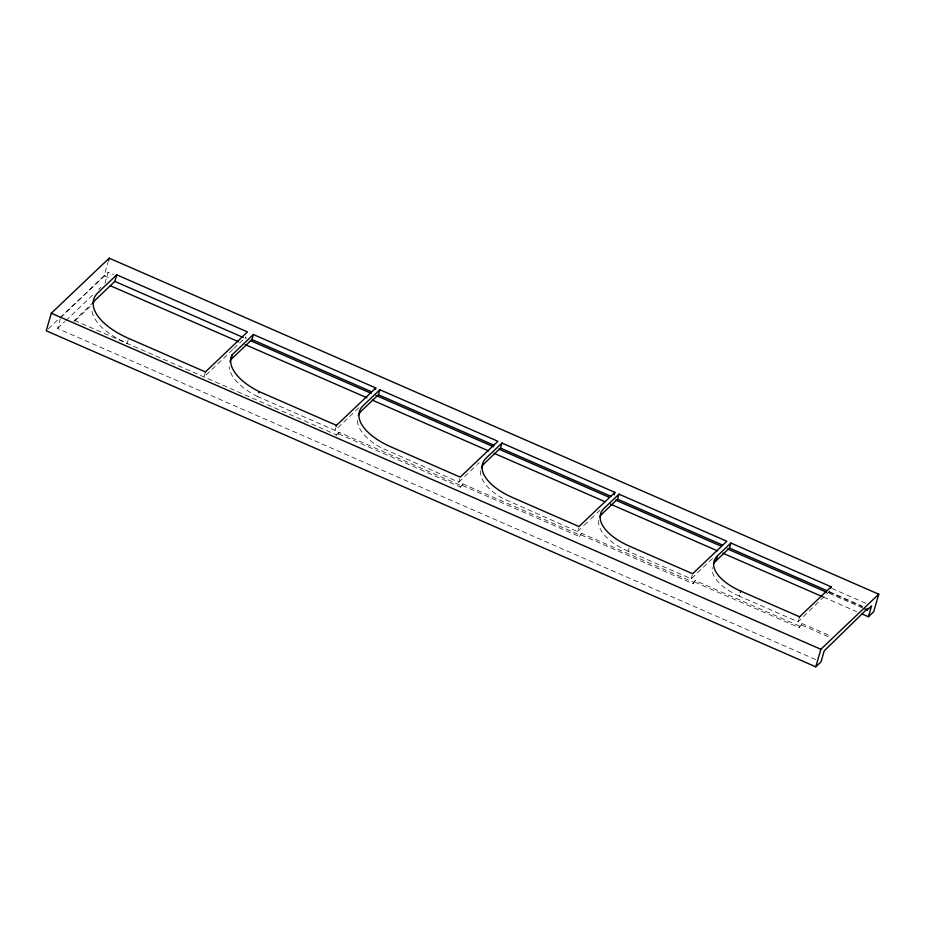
<?xml version="1.0" encoding="UTF-8"?>
<svg xmlns="http://www.w3.org/2000/svg" width="925" height="925" viewBox="0 0 925 925"><rect width="100%" height="100%" fill="white"/><g stroke="black" fill="none" stroke-linecap="round" stroke-linejoin="round"><path stroke-width="0.69" stroke-dasharray="4.62 3.47" d="M815.723 659.56L57.57 328.491L60.333 318.882M73.931 321.912L74.37 320.362L92.835 302.799M59.686 318.003L104.132 275.719L108.028 262.214M104.976 283.385L108.144 272.401L113.44 274.713M128.24 339.648L127.153 343.418L117.198 338.469A60.541 28.698 16.1 0 1 91.668 308.753M205.419 371.931L203.974 376.961L232.88 349.453M358.831 407.763L335.035 430.391L257.717 396.628L258.353 394.432M335.035 430.391L335.763 427.882M339.001 432.276L336.365 434.785L335.925 436.322L338.55 433.825L339.001 432.276L461.089 485.602L462.847 483.925L579.848 535.032L581.605 533.355L693.53 582.241L695.276 580.565L799.57 626.109L802.195 623.612L830.904 636.146M357.443 420.551A54.829 25.992 16.1 0 0 380.73 447.538L458.777 482.156L459.864 478.375M338.55 433.825L460.65 487.14L461.089 485.602M460.65 487.14L462.847 483.925M480.688 470.744A52.54 24.906 16.1 0 0 502.911 498.494L577.535 531.586L578.622 527.805M462.396 485.475L579.408 536.569L579.848 535.032M579.408 536.569L581.605 533.355M712.562 558.469L691.206 578.796L628.121 551.242L629.208 547.461M691.206 578.796L692.293 575.015M581.154 534.893L693.079 583.768L693.53 582.241M693.079 583.768L695.276 580.565M829.933 590.878L798.125 621.831L739.295 596.139L739.838 594.255M798.125 621.831L798.761 619.634M694.837 582.102L799.119 627.647L799.57 626.109M799.119 627.647L802.195 623.612M48.32 328.814L58.657 318.986M60.738 317.506L108.144 272.401M57.57 328.491L64.785 321.623M65.814 320.64L94.674 293.19M98.79 289.271L100.86 287.305M75.075 320.813L91.24 305.435M233.759 348.621L246.027 336.954L245.576 338.504L246.316 338.828M458.777 482.156L476.826 464.974M477.612 464.234L479.173 462.743M577.535 531.586L583.525 525.886M584.265 525.18L590.254 519.48M591.006 518.763L599.978 510.218M831.899 588.45L866.309 603.482M829.667 591.827L862.424 606.129M104.132 275.719L109.416 278.02M828.731 592.139L863.106 607.147M829.216 593.364L862.47 607.887M823.447 597.122L856.515 611.564M801.755 625.15L829.32 637.186M74.37 320.362L336.365 434.785M628.121 551.242L620.004 547.218A50.251 23.83 16.1 0 1 598.961 519.515M739.295 596.139A46.84 22.212 16.1 0 1 712.273 567.626M257.717 396.628A57.107 27.079 16.1 0 1 229.215 366.682"/><path stroke-width="1.39" d="M861.811 613.876L868.425 616.767L873.686 611.772L878.75 594.22L109.196 258.168L51.314 313.228L46.25 330.78L815.804 666.832L821.018 661.872L824.187 650.899L867.662 608.419L867.222 609.957L864.84 608.916M108.41 260.862L109.196 258.168M92.882 303.331A60.541 28.698 16.1 0 1 96.003 299.33L114.839 281.408L116.735 274.829L247.472 331.925L205.419 371.931L128.61 338.388A60.541 28.698 16.1 0 1 97.9 292.751L116.735 274.829M229.886 361.744A57.107 27.079 16.1 0 1 230.764 359.698L232.221 354.68L253.404 334.515L375.804 387.968L375.434 389.217M230.764 359.698L251.958 339.544L253.404 334.515M258.803 392.859L259.162 391.599A57.107 27.079 16.1 0 1 232.221 354.68M336.122 426.622L336.492 425.361L375.804 387.968M358.357 415.51A54.829 25.992 16.1 0 1 361.767 410.608L378.417 394.767L379.874 389.737L497.893 441.283L460.222 477.127L391.032 446.902A54.829 25.992 16.1 0 1 363.224 405.578L379.874 389.737M481.462 467.784A52.54 24.906 16.1 0 1 484.746 463.09L500.517 448.093L501.963 443.063L614.905 492.377L614.177 494.898M599.99 516.786A50.251 23.83 16.1 0 1 602.626 513.363L617.518 499.188L618.975 494.158L726.83 541.252L692.663 573.754L629.578 546.212A50.251 23.83 16.1 0 1 604.083 508.322L618.975 494.158M713.776 563.533A46.84 22.212 16.1 0 1 716.008 560.839L717.465 555.809L730.9 543.033L831.112 586.797L830.754 588.057M716.008 560.839L729.443 548.062L730.9 543.033M740.382 592.37L740.752 591.11A46.84 22.212 16.1 0 1 717.465 555.809M799.212 618.062L799.582 616.802L831.112 586.797M815.804 666.832L820.868 649.281L878.75 594.22M868.425 616.767L871.593 605.794L867.222 609.957M501.963 443.063L486.192 458.06A52.54 24.906 16.1 0 0 512.843 497.673L578.992 526.545L614.905 492.377M251.958 339.544L371.711 391.842M378.417 394.767L493.823 445.168M500.517 448.093L610.824 496.262M617.518 499.188L722.749 545.137M729.443 548.062L827.031 590.67M114.839 281.408L243.263 337.486M250.398 340.597L371.353 393.426M375.943 395.426L493.545 446.775M498.795 449.076L609.482 497.407M615.553 500.055L721.558 546.351M727.478 548.93L826.719 592.266M110.272 285.698L238.615 341.741M245.229 344.632L366.959 397.785M372.255 400.097L488.689 450.938M493.985 453.25L605.123 501.789M610.419 504.102L717.592 550.895M722.888 553.208L822.117 596.544M740.752 591.11L799.582 616.802M259.162 391.599L336.492 425.361M51.314 313.228L820.868 649.281"/></g></svg>
